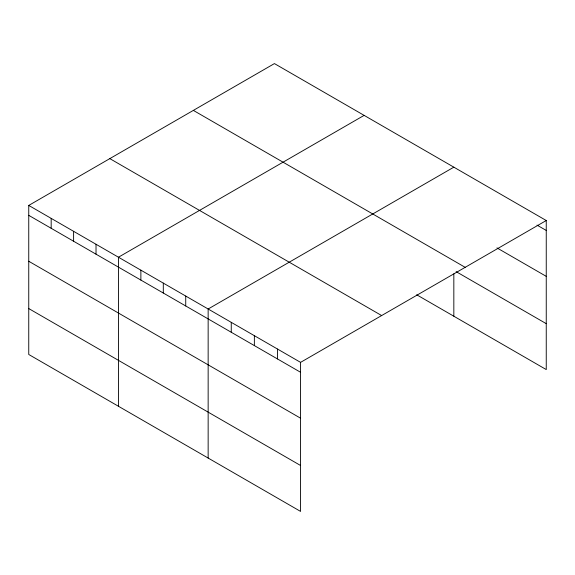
<?xml version="1.0" encoding="UTF-8"?>
<svg xmlns="http://www.w3.org/2000/svg" width="575" height="575" viewBox="0 0 575 575"><rect width="100%" height="100%" fill="white"/><g stroke="black" fill="none" stroke-linecap="round" stroke-linejoin="round"><path stroke-width="0.86" d="M28.75 205.426L300.574 362.365L300.574 511.412L28.75 354.48L28.75 205.426L274.426 63.588L546.25 220.52L546.25 369.574L416.71 294.788M364.126 115.374L118.45 257.219L118.45 406.266M453.833 167.167L208.15 309.005L208.15 458.052M300.574 362.365L546.25 220.52M537.007 225.105L546.25 230.438M496.958 247.897L546.25 276.352M193.351 110.393L465.175 267.332M456.14 271.637L546.25 323.66M109.825 158.621L381.649 315.553M28.75 215.345L300.574 372.277M28.75 261.258L300.574 418.198M28.75 308.567L300.574 465.498M453.833 273.829L453.833 316.214M277.466 349.025L277.466 358.944M254.366 335.685L254.366 345.604M231.258 322.345L231.258 332.264M185.725 296.06L185.725 305.972M163.3 283.108L163.3 293.027M140.875 270.164L140.875 280.082M96.025 244.267L96.025 254.186M73.6 231.322L73.6 241.241M51.175 218.371L51.175 228.289"/></g></svg>
